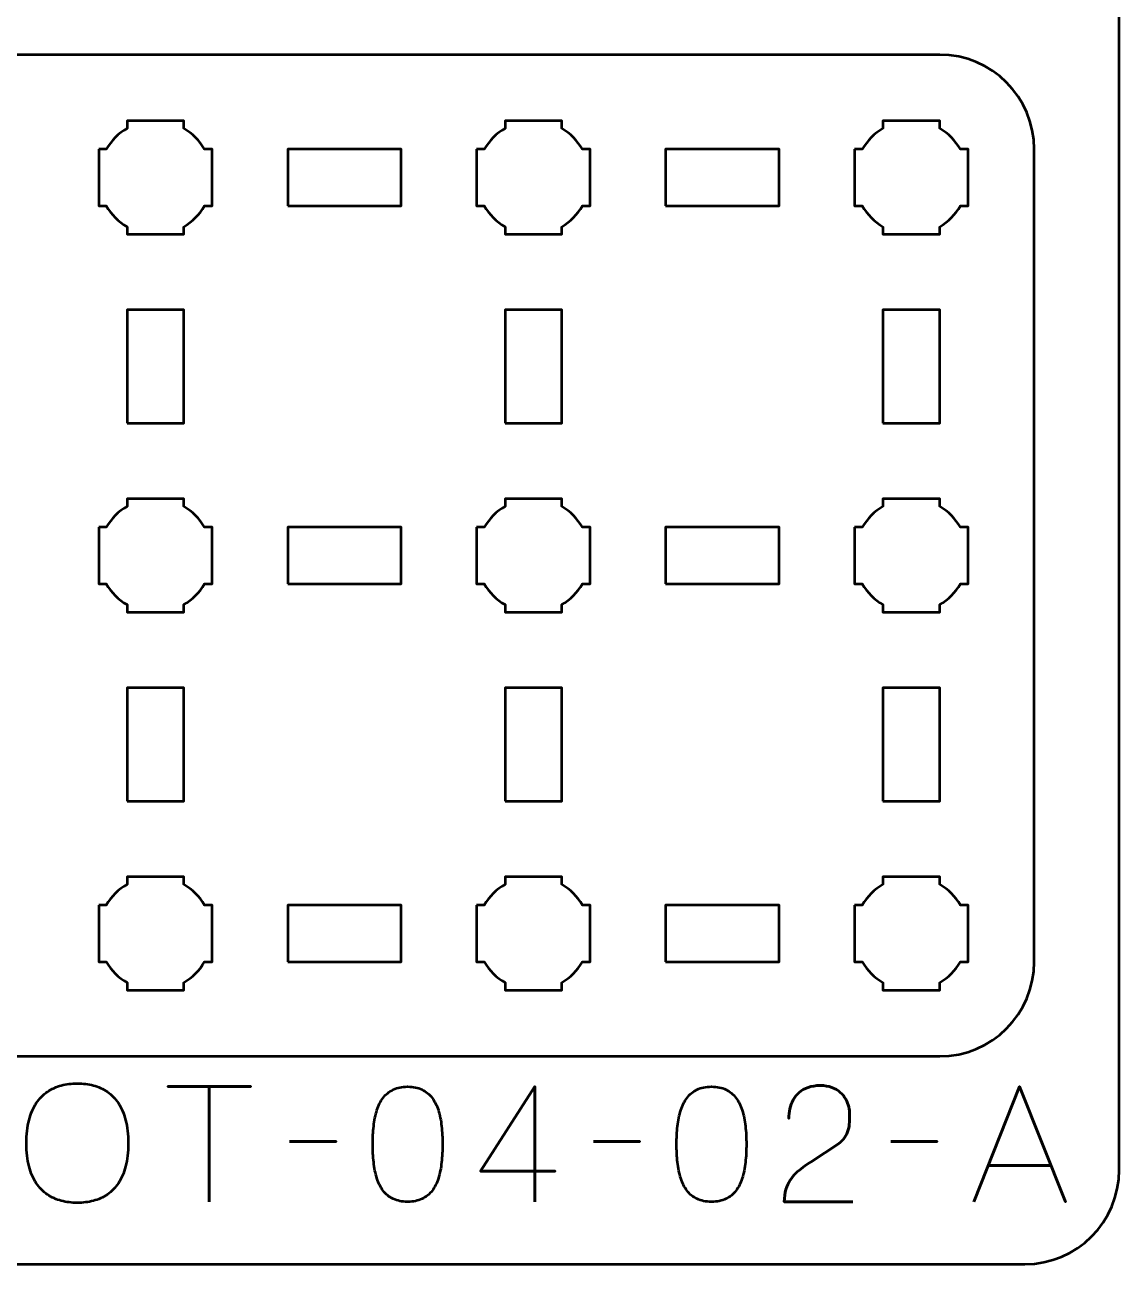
# Model space of a CAD drawing. Header units: centimetres. Extents: x -21 to 0, y -29.7 to 0.
# Drawn here: x -5.79 to 0, y -29.7 to -23.14 of the extents above; entities that cross this region are included whole.
import ezdxf

# ---------------------------------------------------------------- set-up
doc = ezdxf.new("R2010")
doc.units = ezdxf.units.CM
doc.header["$MEASUREMENT"] = 0
doc.layers.add('Layer 1', color=7, linetype='Continuous')

msp = doc.modelspace()

# ---------------------------------------------------------------- linework, layer by layer
at = {"layer": 'Layer 1', "lineweight": 53}
for points in [[(-4.4, -24.09999), (-3.8, -24.09999), (-3.8, -23.79999), (-4.4, -23.79999), (-4.4, -24.09999)], [(-2.4, -24.09999), (-1.8, -24.09999), (-1.8, -23.79999), (-2.4, -23.79999), (-2.4, -24.09999)], [(-5.25, -25.24999), (-4.95, -25.24999), (-4.95, -24.64999), (-5.25, -24.64999), (-5.25, -25.24999)], [(-3.25, -25.24999), (-2.95, -25.24999), (-2.95, -24.64999), (-3.25, -24.64999), (-3.25, -25.24999)], [(-1.25, -25.24999), (-0.95, -25.24999), (-0.95, -24.64999), (-1.25, -24.64999), (-1.25, -25.24999)], [(-4.4, -26.09999), (-3.8, -26.09999), (-3.8, -25.79999), (-4.4, -25.79999), (-4.4, -26.09999)], [(-2.4, -26.09999), (-1.8, -26.09999), (-1.8, -25.79999), (-2.4, -25.79999), (-2.4, -26.09999)], [(-5.25, -27.24999), (-4.95, -27.24999), (-4.95, -26.64999), (-5.25, -26.64999), (-5.25, -27.24999)], [(-3.25, -27.24999), (-2.95, -27.24999), (-2.95, -26.64999), (-3.25, -26.64999), (-3.25, -27.24999)], [(-1.25, -27.24999), (-0.95, -27.24999), (-0.95, -26.64999), (-1.25, -26.64999), (-1.25, -27.24999)], [(-4.4, -28.09999), (-3.8, -28.09999), (-3.8, -27.79999), (-4.4, -27.79999), (-4.4, -28.09999)], [(-2.4, -28.09999), (-1.8, -28.09999), (-1.8, -27.79999), (-2.4, -27.79999), (-2.4, -28.09999)]]:
    msp.add_lwpolyline(points, close=True, dxfattribs=at)
at = {"layer": 'Layer 1', "color": 1, "lineweight": 53}
msp.add_open_spline([(-21.00003, -29.19995), (-21.00003, -29.19995), (-21.00003, -5.29992), (-21.00003, -5.29992), (-21.00003, -5.29992), (-21.00003, -5.21709), (-20.93286, -5.14992), (-20.85003, -5.14992), (-20.85003, -5.14992), (-20.7672, -5.14992), (-20.70003, -5.08275), (-20.70003, -4.99992), (-20.70003, -4.99992), (-20.70003, -4.91709), (-20.7672, -4.84992), (-20.85003, -4.84992), (-20.85003, -4.84992), (-20.93286, -4.84992), (-21.00003, -4.78275), (-21.00003, -4.69992), (-21.00003, -4.69992), (-21.00003, -4.61709), (-20.93286, -4.54992), (-20.85003, -4.54992), (-20.85003, -4.54992), (-20.7672, -4.54992), (-20.70003, -4.48275), (-20.70003, -4.39992), (-20.70003, -4.39992), (-20.70003, -4.31709), (-20.7672, -4.24992), (-20.85003, -4.24992), (-20.85003, -4.24992), (-20.93286, -4.24992), (-21.00003, -4.18275), (-21.00003, -4.09992), (-21.00003, -4.09992), (-21.00003, -4.01709), (-20.93286, -3.94992), (-20.85003, -3.94992), (-20.85003, -3.94992), (-20.7672, -3.94992), (-20.70003, -3.88275), (-20.70003, -3.79992), (-20.70003, -3.79992), (-20.70003, -3.71709), (-20.7672, -3.64992), (-20.85003, -3.64992), (-20.85003, -3.64992), (-20.93286, -3.64992), (-21.00003, -3.58275), (-21.00003, -3.49992), (-21.00003, -3.49992), (-21.00003, -3.41709), (-20.93286, -3.34992), (-20.85003, -3.34992), (-20.85003, -3.34992), (-20.7672, -3.34992), (-20.70003, -3.28275), (-20.70003, -3.19992), (-20.70003, -3.19992), (-20.70003, -3.11709), (-20.7672, -3.04992), (-20.85003, -3.04992), (-20.85003, -3.04992), (-20.93286, -3.04992), (-21.00003, -2.98275), (-21.00003, -2.89992), (-21.00003, -2.89992), (-21.00003, -2.81709), (-20.93286, -2.74992), (-20.85003, -2.74992), (-20.85003, -2.74992), (-20.7672, -2.74992), (-20.70003, -2.68275), (-20.70003, -2.59992), (-20.70003, -2.59992), (-20.70003, -2.51709), (-20.7672, -2.44992), (-20.85003, -2.44992), (-20.85003, -2.44992), (-20.93286, -2.44992), (-21.00003, -2.38275), (-21.00003, -2.29992), (-21.00003, -2.29992), (-21.00003, -2.21709), (-20.93286, -2.14992), (-20.85003, -2.14992), (-20.85003, -2.14992), (-20.7672, -2.14992), (-20.70003, -2.08275), (-20.70003, -1.99992), (-20.70003, -1.99992), (-20.70003, -1.91709), (-20.7672, -1.84992), (-20.85003, -1.84992), (-20.85003, -1.84992), (-20.93286, -1.84992), (-21.00003, -1.78275), (-21.00003, -1.69992), (-21.00003, -1.69992), (-21.00003, -1.61709), (-20.93286, -1.54992), (-20.85003, -1.54992), (-20.85003, -1.54992), (-20.7672, -1.54992), (-20.70003, -1.48275), (-20.70003, -1.39992), (-20.70003, -1.39992), (-20.70003, -1.31709), (-20.7672, -1.24992), (-20.85003, -1.24992), (-20.85003, -1.24992), (-20.93286, -1.24992), (-21.00003, -1.18275), (-21.00003, -1.09992), (-21.00003, -1.09992), (-21.00003, -1.09992), (-21.00003, -0.49992), (-21.00003, -0.49992), (-21.00003, -0.49992), (-21.00003, -0.22295), (-20.77694, 0.00004), (-20.49994, 0.00004), (-20.49994, 0.00004), (-20.49994, 0.00004), (-0.50008, 0.00004), (-0.50008, 0.00004), (-0.50008, 0.00004), (-0.22294, 0.00004), (0.00002, -0.22295), (0.00002, -0.49992), (0.00002, -0.49992), (0.00002, -0.49992), (0.00002, -29.19995), (0.00002, -29.19995), (0.00002, -29.19995), (0.00002, -29.47695), (-0.22294, -29.70004), (-0.50008, -29.70004), (-0.50008, -29.70004), (-0.50008, -29.70004), (-20.49994, -29.70004), (-20.49994, -29.70004), (-20.49994, -29.70004), (-20.77694, -29.70004), (-21.00003, -29.47695), (-21.00003, -29.19995)], degree=3, knots=[0, 0, 0, 0, 0.027027, 0.027027, 0.027027, 0.027027, 0.0540541, 0.0540541, 0.0540541, 0.0540541, 0.0810811, 0.0810811, 0.0810811, 0.0810811, 0.1081081, 0.1081081, 0.1081081, 0.1081081, 0.1351351, 0.1351351, 0.1351351, 0.1351351, 0.1621622, 0.1621622, 0.1621622, 0.1621622, 0.1891892, 0.1891892, 0.1891892, 0.1891892, 0.2162162, 0.2162162, 0.2162162, 0.2162162, 0.2432432, 0.2432432, 0.2432432, 0.2432432, 0.2702703, 0.2702703, 0.2702703, 0.2702703, 0.2972973, 0.2972973, 0.2972973, 0.2972973, 0.3243243, 0.3243243, 0.3243243, 0.3243243, 0.3513514, 0.3513514, 0.3513514, 0.3513514, 0.3783784, 0.3783784, 0.3783784, 0.3783784, 0.4054054, 0.4054054, 0.4054054, 0.4054054, 0.4324324, 0.4324324, 0.4324324, 0.4324324, 0.4594595, 0.4594595, 0.4594595, 0.4594595, 0.4864865, 0.4864865, 0.4864865, 0.4864865, 0.5135135, 0.5135135, 0.5135135, 0.5135135, 0.5405405, 0.5405405, 0.5405405, 0.5405405, 0.5675676, 0.5675676, 0.5675676, 0.5675676, 0.5945946, 0.5945946, 0.5945946, 0.5945946, 0.6216216, 0.6216216, 0.6216216, 0.6216216, 0.6486486, 0.6486486, 0.6486486, 0.6486486, 0.6756757, 0.6756757, 0.6756757, 0.6756757, 0.7027027, 0.7027027, 0.7027027, 0.7027027, 0.7297297, 0.7297297, 0.7297297, 0.7297297, 0.7567568, 0.7567568, 0.7567568, 0.7567568, 0.7837838, 0.7837838, 0.7837838, 0.7837838, 0.8108108, 0.8108108, 0.8108108, 0.8108108, 0.8378378, 0.8378378, 0.8378378, 0.8378378, 0.8648649, 0.8648649, 0.8648649, 0.8648649, 0.8918919, 0.8918919, 0.8918919, 0.8918919, 0.9189189, 0.9189189, 0.9189189, 0.9189189, 0.9459459, 0.9459459, 0.9459459, 0.9459459, 0.972973, 0.972973, 0.972973, 0.972973, 1, 1, 1, 1], dxfattribs=at)
at = {"layer": 'Layer 1', "color": 3, "lineweight": 53}
msp.add_open_spline([(-15.75, -28.09999), (-15.75, -28.09999), (-15.75, -23.79999), (-15.75, -23.79999), (-15.75, -23.79999), (-15.75, -23.5239), (-15.52609, -23.29999), (-15.25, -23.29999), (-15.25, -23.29999), (-15.25, -23.29999), (-0.95, -23.29999), (-0.95, -23.29999), (-0.95, -23.29999), (-0.67391, -23.29999), (-0.45, -23.5239), (-0.45, -23.79999), (-0.45, -23.79999), (-0.45, -23.79999), (-0.45, -28.09999), (-0.45, -28.09999), (-0.45, -28.09999), (-0.45, -28.37608), (-0.67391, -28.59999), (-0.95, -28.59999), (-0.95, -28.59999), (-0.95, -28.59999), (-15.25, -28.59999), (-15.25, -28.59999), (-15.25, -28.59999), (-15.52609, -28.59999), (-15.75, -28.37608), (-15.75, -28.09999)], degree=3, knots=[0, 0, 0, 0, 0.125, 0.125, 0.125, 0.125, 0.25, 0.25, 0.25, 0.25, 0.375, 0.375, 0.375, 0.375, 0.5, 0.5, 0.5, 0.5, 0.625, 0.625, 0.625, 0.625, 0.75, 0.75, 0.75, 0.75, 0.875, 0.875, 0.875, 0.875, 1, 1, 1, 1], dxfattribs=at)
at = {"layer": 'Layer 1', "lineweight": 53}
for points in [[(-5.4, -23.79999), (-5.4, -23.79999), (-5.35985, -23.79999), (-5.35985, -23.79999), (-5.35985, -23.79999), (-5.3335, -23.75446), (-5.29553, -23.71649), (-5.25, -23.69014), (-5.25, -23.69014), (-5.25, -23.69014), (-5.25, -23.64999), (-5.25, -23.64999), (-5.25, -23.64999), (-5.25, -23.64999), (-5.1, -23.64999), (-5.1, -23.64999), (-5.1, -23.64999), (-5.1, -23.64999), (-4.95, -23.64999), (-4.95, -23.64999), (-4.95, -23.64999), (-4.95, -23.64999), (-4.95, -23.69014), (-4.95, -23.69014), (-4.95, -23.69014), (-4.90447, -23.71649), (-4.8665, -23.75446), (-4.84015, -23.79999), (-4.84015, -23.79999), (-4.84015, -23.79999), (-4.8, -23.79999), (-4.8, -23.79999), (-4.8, -23.79999), (-4.8, -23.79999), (-4.8, -23.94999), (-4.8, -23.94999), (-4.8, -23.94999), (-4.8, -23.94999), (-4.8, -24.09999), (-4.8, -24.09999), (-4.8, -24.09999), (-4.8, -24.09999), (-4.84015, -24.09999), (-4.84015, -24.09999), (-4.84015, -24.09999), (-4.8665, -24.14552), (-4.90447, -24.18349), (-4.95, -24.20984), (-4.95, -24.20984), (-4.95, -24.20984), (-4.95, -24.24999), (-4.95, -24.24999), (-4.95, -24.24999), (-4.95, -24.24999), (-5.1, -24.24999), (-5.1, -24.24999), (-5.1, -24.24999), (-5.1, -24.24999), (-5.25, -24.24999), (-5.25, -24.24999), (-5.25, -24.24999), (-5.25, -24.24999), (-5.25, -24.20984), (-5.25, -24.20984), (-5.25, -24.20984), (-5.29553, -24.18349), (-5.3335, -24.14552), (-5.35985, -24.09999), (-5.35985, -24.09999), (-5.35985, -24.09999), (-5.4, -24.09999), (-5.4, -24.09999), (-5.4, -24.09999), (-5.4, -24.09999), (-5.4, -23.94999), (-5.4, -23.94999), (-5.4, -23.94999), (-5.4, -23.94999), (-5.4, -23.79999), (-5.4, -23.79999)], [(-3.4, -23.79999), (-3.4, -23.79999), (-3.35985, -23.79999), (-3.35985, -23.79999), (-3.35985, -23.79999), (-3.3335, -23.75446), (-3.29553, -23.71649), (-3.25, -23.69014), (-3.25, -23.69014), (-3.25, -23.69014), (-3.25, -23.64999), (-3.25, -23.64999), (-3.25, -23.64999), (-3.25, -23.64999), (-3.1, -23.64999), (-3.1, -23.64999), (-3.1, -23.64999), (-3.1, -23.64999), (-2.95, -23.64999), (-2.95, -23.64999), (-2.95, -23.64999), (-2.95, -23.64999), (-2.95, -23.69014), (-2.95, -23.69014), (-2.95, -23.69014), (-2.90447, -23.71649), (-2.8665, -23.75446), (-2.84015, -23.79999), (-2.84015, -23.79999), (-2.84015, -23.79999), (-2.8, -23.79999), (-2.8, -23.79999), (-2.8, -23.79999), (-2.8, -23.79999), (-2.8, -23.94999), (-2.8, -23.94999), (-2.8, -23.94999), (-2.8, -23.94999), (-2.8, -24.09999), (-2.8, -24.09999), (-2.8, -24.09999), (-2.8, -24.09999), (-2.84015, -24.09999), (-2.84015, -24.09999), (-2.84015, -24.09999), (-2.8665, -24.14552), (-2.90447, -24.18349), (-2.95, -24.20984), (-2.95, -24.20984), (-2.95, -24.20984), (-2.95, -24.24999), (-2.95, -24.24999), (-2.95, -24.24999), (-2.95, -24.24999), (-3.1, -24.24999), (-3.1, -24.24999), (-3.1, -24.24999), (-3.1, -24.24999), (-3.25, -24.24999), (-3.25, -24.24999), (-3.25, -24.24999), (-3.25, -24.24999), (-3.25, -24.20984), (-3.25, -24.20984), (-3.25, -24.20984), (-3.29553, -24.18349), (-3.3335, -24.14552), (-3.35985, -24.09999), (-3.35985, -24.09999), (-3.35985, -24.09999), (-3.4, -24.09999), (-3.4, -24.09999), (-3.4, -24.09999), (-3.4, -24.09999), (-3.4, -23.94999), (-3.4, -23.94999), (-3.4, -23.94999), (-3.4, -23.94999), (-3.4, -23.79999), (-3.4, -23.79999)], [(-1.4, -23.79999), (-1.4, -23.79999), (-1.35985, -23.79999), (-1.35985, -23.79999), (-1.35985, -23.79999), (-1.3335, -23.75446), (-1.29553, -23.71649), (-1.25, -23.69014), (-1.25, -23.69014), (-1.25, -23.69014), (-1.25, -23.64999), (-1.25, -23.64999), (-1.25, -23.64999), (-1.25, -23.64999), (-1.1, -23.64999), (-1.1, -23.64999), (-1.1, -23.64999), (-1.1, -23.64999), (-0.95, -23.64999), (-0.95, -23.64999), (-0.95, -23.64999), (-0.95, -23.64999), (-0.95, -23.69014), (-0.95, -23.69014), (-0.95, -23.69014), (-0.90447, -23.71649), (-0.8665, -23.75446), (-0.84015, -23.79999), (-0.84015, -23.79999), (-0.84015, -23.79999), (-0.8, -23.79999), (-0.8, -23.79999), (-0.8, -23.79999), (-0.8, -23.79999), (-0.8, -23.94999), (-0.8, -23.94999), (-0.8, -23.94999), (-0.8, -23.94999), (-0.8, -24.09999), (-0.8, -24.09999), (-0.8, -24.09999), (-0.8, -24.09999), (-0.84015, -24.09999), (-0.84015, -24.09999), (-0.84015, -24.09999), (-0.8665, -24.14552), (-0.90447, -24.18349), (-0.95, -24.20984), (-0.95, -24.20984), (-0.95, -24.20984), (-0.95, -24.24999), (-0.95, -24.24999), (-0.95, -24.24999), (-0.95, -24.24999), (-1.1, -24.24999), (-1.1, -24.24999), (-1.1, -24.24999), (-1.1, -24.24999), (-1.25, -24.24999), (-1.25, -24.24999), (-1.25, -24.24999), (-1.25, -24.24999), (-1.25, -24.20984), (-1.25, -24.20984), (-1.25, -24.20984), (-1.29553, -24.18349), (-1.3335, -24.14552), (-1.35985, -24.09999), (-1.35985, -24.09999), (-1.35985, -24.09999), (-1.4, -24.09999), (-1.4, -24.09999), (-1.4, -24.09999), (-1.4, -24.09999), (-1.4, -23.94999), (-1.4, -23.94999), (-1.4, -23.94999), (-1.4, -23.94999), (-1.4, -23.79999), (-1.4, -23.79999)], [(-5.4, -25.79999), (-5.4, -25.79999), (-5.35985, -25.79999), (-5.35985, -25.79999), (-5.35985, -25.79999), (-5.3335, -25.75446), (-5.29553, -25.71649), (-5.25, -25.69014), (-5.25, -25.69014), (-5.25, -25.69014), (-5.25, -25.64999), (-5.25, -25.64999), (-5.25, -25.64999), (-5.25, -25.64999), (-5.1, -25.64999), (-5.1, -25.64999), (-5.1, -25.64999), (-5.1, -25.64999), (-4.95, -25.64999), (-4.95, -25.64999), (-4.95, -25.64999), (-4.95, -25.64999), (-4.95, -25.69014), (-4.95, -25.69014), (-4.95, -25.69014), (-4.90447, -25.71649), (-4.8665, -25.75446), (-4.84015, -25.79999), (-4.84015, -25.79999), (-4.84015, -25.79999), (-4.8, -25.79999), (-4.8, -25.79999), (-4.8, -25.79999), (-4.8, -25.79999), (-4.8, -25.94999), (-4.8, -25.94999), (-4.8, -25.94999), (-4.8, -25.94999), (-4.8, -26.09999), (-4.8, -26.09999), (-4.8, -26.09999), (-4.8, -26.09999), (-4.84015, -26.09999), (-4.84015, -26.09999), (-4.84015, -26.09999), (-4.8665, -26.14552), (-4.90447, -26.18349), (-4.95, -26.20984), (-4.95, -26.20984), (-4.95, -26.20984), (-4.95, -26.24999), (-4.95, -26.24999), (-4.95, -26.24999), (-4.95, -26.24999), (-5.1, -26.24999), (-5.1, -26.24999), (-5.1, -26.24999), (-5.1, -26.24999), (-5.25, -26.24999), (-5.25, -26.24999), (-5.25, -26.24999), (-5.25, -26.24999), (-5.25, -26.20984), (-5.25, -26.20984), (-5.25, -26.20984), (-5.29553, -26.18349), (-5.3335, -26.14552), (-5.35985, -26.09999), (-5.35985, -26.09999), (-5.35985, -26.09999), (-5.4, -26.09999), (-5.4, -26.09999), (-5.4, -26.09999), (-5.4, -26.09999), (-5.4, -25.94999), (-5.4, -25.94999), (-5.4, -25.94999), (-5.4, -25.94999), (-5.4, -25.79999), (-5.4, -25.79999)], [(-3.4, -25.79999), (-3.4, -25.79999), (-3.35985, -25.79999), (-3.35985, -25.79999), (-3.35985, -25.79999), (-3.3335, -25.75446), (-3.29553, -25.71649), (-3.25, -25.69014), (-3.25, -25.69014), (-3.25, -25.69014), (-3.25, -25.64999), (-3.25, -25.64999), (-3.25, -25.64999), (-3.25, -25.64999), (-3.1, -25.64999), (-3.1, -25.64999), (-3.1, -25.64999), (-3.1, -25.64999), (-2.95, -25.64999), (-2.95, -25.64999), (-2.95, -25.64999), (-2.95, -25.64999), (-2.95, -25.69014), (-2.95, -25.69014), (-2.95, -25.69014), (-2.90447, -25.71649), (-2.8665, -25.75446), (-2.84015, -25.79999), (-2.84015, -25.79999), (-2.84015, -25.79999), (-2.8, -25.79999), (-2.8, -25.79999), (-2.8, -25.79999), (-2.8, -25.79999), (-2.8, -25.94999), (-2.8, -25.94999), (-2.8, -25.94999), (-2.8, -25.94999), (-2.8, -26.09999), (-2.8, -26.09999), (-2.8, -26.09999), (-2.8, -26.09999), (-2.84015, -26.09999), (-2.84015, -26.09999), (-2.84015, -26.09999), (-2.8665, -26.14552), (-2.90447, -26.18349), (-2.95, -26.20984), (-2.95, -26.20984), (-2.95, -26.20984), (-2.95, -26.24999), (-2.95, -26.24999), (-2.95, -26.24999), (-2.95, -26.24999), (-3.1, -26.24999), (-3.1, -26.24999), (-3.1, -26.24999), (-3.1, -26.24999), (-3.25, -26.24999), (-3.25, -26.24999), (-3.25, -26.24999), (-3.25, -26.24999), (-3.25, -26.20984), (-3.25, -26.20984), (-3.25, -26.20984), (-3.29553, -26.18349), (-3.3335, -26.14552), (-3.35985, -26.09999), (-3.35985, -26.09999), (-3.35985, -26.09999), (-3.4, -26.09999), (-3.4, -26.09999), (-3.4, -26.09999), (-3.4, -26.09999), (-3.4, -25.94999), (-3.4, -25.94999), (-3.4, -25.94999), (-3.4, -25.94999), (-3.4, -25.79999), (-3.4, -25.79999)], [(-1.4, -25.79999), (-1.4, -25.79999), (-1.35985, -25.79999), (-1.35985, -25.79999), (-1.35985, -25.79999), (-1.3335, -25.75446), (-1.29553, -25.71649), (-1.25, -25.69014), (-1.25, -25.69014), (-1.25, -25.69014), (-1.25, -25.64999), (-1.25, -25.64999), (-1.25, -25.64999), (-1.25, -25.64999), (-1.1, -25.64999), (-1.1, -25.64999), (-1.1, -25.64999), (-1.1, -25.64999), (-0.95, -25.64999), (-0.95, -25.64999), (-0.95, -25.64999), (-0.95, -25.64999), (-0.95, -25.69014), (-0.95, -25.69014), (-0.95, -25.69014), (-0.90447, -25.71649), (-0.8665, -25.75446), (-0.84015, -25.79999), (-0.84015, -25.79999), (-0.84015, -25.79999), (-0.8, -25.79999), (-0.8, -25.79999), (-0.8, -25.79999), (-0.8, -25.79999), (-0.8, -25.94999), (-0.8, -25.94999), (-0.8, -25.94999), (-0.8, -25.94999), (-0.8, -26.09999), (-0.8, -26.09999), (-0.8, -26.09999), (-0.8, -26.09999), (-0.84015, -26.09999), (-0.84015, -26.09999), (-0.84015, -26.09999), (-0.8665, -26.14552), (-0.90447, -26.18349), (-0.95, -26.20984), (-0.95, -26.20984), (-0.95, -26.20984), (-0.95, -26.24999), (-0.95, -26.24999), (-0.95, -26.24999), (-0.95, -26.24999), (-1.1, -26.24999), (-1.1, -26.24999), (-1.1, -26.24999), (-1.1, -26.24999), (-1.25, -26.24999), (-1.25, -26.24999), (-1.25, -26.24999), (-1.25, -26.24999), (-1.25, -26.20984), (-1.25, -26.20984), (-1.25, -26.20984), (-1.29553, -26.18349), (-1.3335, -26.14552), (-1.35985, -26.09999), (-1.35985, -26.09999), (-1.35985, -26.09999), (-1.4, -26.09999), (-1.4, -26.09999), (-1.4, -26.09999), (-1.4, -26.09999), (-1.4, -25.94999), (-1.4, -25.94999), (-1.4, -25.94999), (-1.4, -25.94999), (-1.4, -25.79999), (-1.4, -25.79999)], [(-5.4, -27.79999), (-5.4, -27.79999), (-5.35985, -27.79999), (-5.35985, -27.79999), (-5.35985, -27.79999), (-5.3335, -27.75446), (-5.29553, -27.71649), (-5.25, -27.69014), (-5.25, -27.69014), (-5.25, -27.69014), (-5.25, -27.64999), (-5.25, -27.64999), (-5.25, -27.64999), (-5.25, -27.64999), (-5.1, -27.64999), (-5.1, -27.64999), (-5.1, -27.64999), (-5.1, -27.64999), (-4.95, -27.64999), (-4.95, -27.64999), (-4.95, -27.64999), (-4.95, -27.64999), (-4.95, -27.69014), (-4.95, -27.69014), (-4.95, -27.69014), (-4.90447, -27.71649), (-4.8665, -27.75446), (-4.84015, -27.79999), (-4.84015, -27.79999), (-4.84015, -27.79999), (-4.8, -27.79999), (-4.8, -27.79999), (-4.8, -27.79999), (-4.8, -27.79999), (-4.8, -27.94999), (-4.8, -27.94999), (-4.8, -27.94999), (-4.8, -27.94999), (-4.8, -28.09999), (-4.8, -28.09999), (-4.8, -28.09999), (-4.8, -28.09999), (-4.84015, -28.09999), (-4.84015, -28.09999), (-4.84015, -28.09999), (-4.8665, -28.14552), (-4.90447, -28.18349), (-4.95, -28.20984), (-4.95, -28.20984), (-4.95, -28.20984), (-4.95, -28.24999), (-4.95, -28.24999), (-4.95, -28.24999), (-4.95, -28.24999), (-5.1, -28.24999), (-5.1, -28.24999), (-5.1, -28.24999), (-5.1, -28.24999), (-5.25, -28.24999), (-5.25, -28.24999), (-5.25, -28.24999), (-5.25, -28.24999), (-5.25, -28.20984), (-5.25, -28.20984), (-5.25, -28.20984), (-5.29553, -28.18349), (-5.3335, -28.14552), (-5.35985, -28.09999), (-5.35985, -28.09999), (-5.35985, -28.09999), (-5.4, -28.09999), (-5.4, -28.09999), (-5.4, -28.09999), (-5.4, -28.09999), (-5.4, -27.94999), (-5.4, -27.94999), (-5.4, -27.94999), (-5.4, -27.94999), (-5.4, -27.79999), (-5.4, -27.79999)], [(-3.4, -27.79999), (-3.4, -27.79999), (-3.35985, -27.79999), (-3.35985, -27.79999), (-3.35985, -27.79999), (-3.3335, -27.75446), (-3.29553, -27.71649), (-3.25, -27.69014), (-3.25, -27.69014), (-3.25, -27.69014), (-3.25, -27.64999), (-3.25, -27.64999), (-3.25, -27.64999), (-3.25, -27.64999), (-3.1, -27.64999), (-3.1, -27.64999), (-3.1, -27.64999), (-3.1, -27.64999), (-2.95, -27.64999), (-2.95, -27.64999), (-2.95, -27.64999), (-2.95, -27.64999), (-2.95, -27.69014), (-2.95, -27.69014), (-2.95, -27.69014), (-2.90447, -27.71649), (-2.8665, -27.75446), (-2.84015, -27.79999), (-2.84015, -27.79999), (-2.84015, -27.79999), (-2.8, -27.79999), (-2.8, -27.79999), (-2.8, -27.79999), (-2.8, -27.79999), (-2.8, -27.94999), (-2.8, -27.94999), (-2.8, -27.94999), (-2.8, -27.94999), (-2.8, -28.09999), (-2.8, -28.09999), (-2.8, -28.09999), (-2.8, -28.09999), (-2.84015, -28.09999), (-2.84015, -28.09999), (-2.84015, -28.09999), (-2.8665, -28.14552), (-2.90447, -28.18349), (-2.95, -28.20984), (-2.95, -28.20984), (-2.95, -28.20984), (-2.95, -28.24999), (-2.95, -28.24999), (-2.95, -28.24999), (-2.95, -28.24999), (-3.1, -28.24999), (-3.1, -28.24999), (-3.1, -28.24999), (-3.1, -28.24999), (-3.25, -28.24999), (-3.25, -28.24999), (-3.25, -28.24999), (-3.25, -28.24999), (-3.25, -28.20984), (-3.25, -28.20984), (-3.25, -28.20984), (-3.29553, -28.18349), (-3.3335, -28.14552), (-3.35985, -28.09999), (-3.35985, -28.09999), (-3.35985, -28.09999), (-3.4, -28.09999), (-3.4, -28.09999), (-3.4, -28.09999), (-3.4, -28.09999), (-3.4, -27.94999), (-3.4, -27.94999), (-3.4, -27.94999), (-3.4, -27.94999), (-3.4, -27.79999), (-3.4, -27.79999)], [(-1.4, -27.79999), (-1.4, -27.79999), (-1.35985, -27.79999), (-1.35985, -27.79999), (-1.35985, -27.79999), (-1.3335, -27.75446), (-1.29553, -27.71649), (-1.25, -27.69014), (-1.25, -27.69014), (-1.25, -27.69014), (-1.25, -27.64999), (-1.25, -27.64999), (-1.25, -27.64999), (-1.25, -27.64999), (-1.1, -27.64999), (-1.1, -27.64999), (-1.1, -27.64999), (-1.1, -27.64999), (-0.95, -27.64999), (-0.95, -27.64999), (-0.95, -27.64999), (-0.95, -27.64999), (-0.95, -27.69014), (-0.95, -27.69014), (-0.95, -27.69014), (-0.90447, -27.71649), (-0.8665, -27.75446), (-0.84015, -27.79999), (-0.84015, -27.79999), (-0.84015, -27.79999), (-0.8, -27.79999), (-0.8, -27.79999), (-0.8, -27.79999), (-0.8, -27.79999), (-0.8, -27.94999), (-0.8, -27.94999), (-0.8, -27.94999), (-0.8, -27.94999), (-0.8, -28.09999), (-0.8, -28.09999), (-0.8, -28.09999), (-0.8, -28.09999), (-0.84015, -28.09999), (-0.84015, -28.09999), (-0.84015, -28.09999), (-0.8665, -28.14552), (-0.90447, -28.18349), (-0.95, -28.20984), (-0.95, -28.20984), (-0.95, -28.20984), (-0.95, -28.24999), (-0.95, -28.24999), (-0.95, -28.24999), (-0.95, -28.24999), (-1.1, -28.24999), (-1.1, -28.24999), (-1.1, -28.24999), (-1.1, -28.24999), (-1.25, -28.24999), (-1.25, -28.24999), (-1.25, -28.24999), (-1.25, -28.24999), (-1.25, -28.20984), (-1.25, -28.20984), (-1.25, -28.20984), (-1.29553, -28.18349), (-1.3335, -28.14552), (-1.35985, -28.09999), (-1.35985, -28.09999), (-1.35985, -28.09999), (-1.4, -28.09999), (-1.4, -28.09999), (-1.4, -28.09999), (-1.4, -28.09999), (-1.4, -27.94999), (-1.4, -27.94999), (-1.4, -27.94999), (-1.4, -27.94999), (-1.4, -27.79999), (-1.4, -27.79999)]]:
    msp.add_open_spline(points, degree=3, knots=[0, 0, 0, 0, 0.05, 0.05, 0.05, 0.05, 0.1, 0.1, 0.1, 0.1, 0.15, 0.15, 0.15, 0.15, 0.2, 0.2, 0.2, 0.2, 0.25, 0.25, 0.25, 0.25, 0.3, 0.3, 0.3, 0.3, 0.35, 0.35, 0.35, 0.35, 0.4, 0.4, 0.4, 0.4, 0.45, 0.45, 0.45, 0.45, 0.5, 0.5, 0.5, 0.5, 0.55, 0.55, 0.55, 0.55, 0.6, 0.6, 0.6, 0.6, 0.65, 0.65, 0.65, 0.65, 0.7, 0.7, 0.7, 0.7, 0.75, 0.75, 0.75, 0.75, 0.8, 0.8, 0.8, 0.8, 0.85, 0.85, 0.85, 0.85, 0.9, 0.9, 0.9, 0.9, 0.95, 0.95, 0.95, 0.95, 1, 1, 1, 1], dxfattribs=at)
at = {"layer": 'Layer 1', "color": 5, "lineweight": 53}
for points, knots in [([(-5.5128, -29.375), (-5.48302, -29.37514), (-5.4548, -29.37161), (-5.42785, -29.3647), (-5.42785, -29.3647), (-5.40104, -29.35764), (-5.37648, -29.34664), (-5.35405, -29.3314), (-5.35405, -29.3314), (-5.33161, -29.3163), (-5.31214, -29.2964), (-5.29563, -29.27185), (-5.29563, -29.27185), (-5.27912, -29.24729), (-5.26642, -29.21752), (-5.25739, -29.18252), (-5.25739, -29.18252), (-5.24821, -29.14753), (-5.2437, -29.10675), (-5.24356, -29.06004), (-5.24356, -29.06004), (-5.2437, -29.01333), (-5.24821, -28.97255), (-5.25739, -28.93741), (-5.25739, -28.93741), (-5.26642, -28.90228), (-5.27912, -28.87236), (-5.29563, -28.84767), (-5.29563, -28.84767), (-5.31214, -28.82297), (-5.33161, -28.80293), (-5.35405, -28.78755), (-5.35405, -28.78755), (-5.37648, -28.77217), (-5.40104, -28.76102), (-5.42785, -28.75383), (-5.42785, -28.75383), (-5.4548, -28.74677), (-5.48302, -28.74324), (-5.5128, -28.74338), (-5.5128, -28.74338), (-5.54257, -28.74324), (-5.5708, -28.74677), (-5.59775, -28.75383), (-5.59775, -28.75383), (-5.62456, -28.76102), (-5.64911, -28.77217), (-5.67155, -28.78755), (-5.67155, -28.78755), (-5.69399, -28.80293), (-5.71346, -28.82297), (-5.72997, -28.84767), (-5.72997, -28.84767), (-5.74648, -28.87236), (-5.75918, -28.90228), (-5.76821, -28.93741), (-5.76821, -28.93741), (-5.77738, -28.97255), (-5.7819, -29.01333), (-5.78204, -29.06004), (-5.78204, -29.06004), (-5.7819, -29.10675), (-5.77738, -29.14753), (-5.76821, -29.18252), (-5.76821, -29.18252), (-5.75918, -29.21752), (-5.74648, -29.24729), (-5.72997, -29.27185), (-5.72997, -29.27185), (-5.71346, -29.2964), (-5.69399, -29.3163), (-5.67155, -29.3314), (-5.67155, -29.3314), (-5.64911, -29.34664), (-5.62456, -29.35764), (-5.59775, -29.3647), (-5.59775, -29.3647), (-5.5708, -29.37161), (-5.54257, -29.37514), (-5.5128, -29.375)], [0, 0, 0, 0, 0.05, 0.05, 0.05, 0.05, 0.1, 0.1, 0.1, 0.1, 0.15, 0.15, 0.15, 0.15, 0.2, 0.2, 0.2, 0.2, 0.25, 0.25, 0.25, 0.25, 0.3, 0.3, 0.3, 0.3, 0.35, 0.35, 0.35, 0.35, 0.4, 0.4, 0.4, 0.4, 0.45, 0.45, 0.45, 0.45, 0.5, 0.5, 0.5, 0.5, 0.55, 0.55, 0.55, 0.55, 0.6, 0.6, 0.6, 0.6, 0.65, 0.65, 0.65, 0.65, 0.7, 0.7, 0.7, 0.7, 0.75, 0.75, 0.75, 0.75, 0.8, 0.8, 0.8, 0.8, 0.85, 0.85, 0.85, 0.85, 0.9, 0.9, 0.9, 0.9, 0.95, 0.95, 0.95, 0.95, 1, 1, 1, 1]), ([(-5.5128, -29.375), (-5.48302, -29.37514), (-5.4548, -29.37161), (-5.42785, -29.3647), (-5.42785, -29.3647), (-5.40104, -29.35764), (-5.37648, -29.34664), (-5.35405, -29.3314), (-5.35405, -29.3314), (-5.33161, -29.3163), (-5.31214, -29.2964), (-5.29563, -29.27185), (-5.29563, -29.27185), (-5.27912, -29.24729), (-5.26642, -29.21752), (-5.25739, -29.18252), (-5.25739, -29.18252), (-5.24821, -29.14753), (-5.2437, -29.10675), (-5.24356, -29.06004), (-5.24356, -29.06004), (-5.2437, -29.01333), (-5.24821, -28.97255), (-5.25739, -28.93741), (-5.25739, -28.93741), (-5.26642, -28.90228), (-5.27912, -28.87236), (-5.29563, -28.84767), (-5.29563, -28.84767), (-5.31214, -28.82297), (-5.33161, -28.80293), (-5.35405, -28.78755), (-5.35405, -28.78755), (-5.37648, -28.77217), (-5.40104, -28.76102), (-5.42785, -28.75383), (-5.42785, -28.75383), (-5.4548, -28.74677), (-5.48302, -28.74324), (-5.5128, -28.74338), (-5.5128, -28.74338), (-5.54257, -28.74324), (-5.5708, -28.74677), (-5.59775, -28.75383), (-5.59775, -28.75383), (-5.62456, -28.76102), (-5.64911, -28.77217), (-5.67155, -28.78755), (-5.67155, -28.78755), (-5.69399, -28.80293), (-5.71346, -28.82297), (-5.72997, -28.84767), (-5.72997, -28.84767), (-5.74648, -28.87236), (-5.75918, -28.90228), (-5.76821, -28.93741), (-5.76821, -28.93741), (-5.77738, -28.97255), (-5.7819, -29.01333), (-5.78204, -29.06004), (-5.78204, -29.06004), (-5.7819, -29.10675), (-5.77738, -29.14753), (-5.76821, -29.18252), (-5.76821, -29.18252), (-5.75918, -29.21752), (-5.74648, -29.24729), (-5.72997, -29.27185), (-5.72997, -29.27185), (-5.71346, -29.2964), (-5.69399, -29.3163), (-5.67155, -29.3314), (-5.67155, -29.3314), (-5.64911, -29.34664), (-5.62456, -29.35764), (-5.59775, -29.3647), (-5.59775, -29.3647), (-5.5708, -29.37161), (-5.54257, -29.37514), (-5.5128, -29.375)], [0, 0, 0, 0, 0.05, 0.05, 0.05, 0.05, 0.1, 0.1, 0.1, 0.1, 0.15, 0.15, 0.15, 0.15, 0.2, 0.2, 0.2, 0.2, 0.25, 0.25, 0.25, 0.25, 0.3, 0.3, 0.3, 0.3, 0.35, 0.35, 0.35, 0.35, 0.4, 0.4, 0.4, 0.4, 0.45, 0.45, 0.45, 0.45, 0.5, 0.5, 0.5, 0.5, 0.55, 0.55, 0.55, 0.55, 0.6, 0.6, 0.6, 0.6, 0.65, 0.65, 0.65, 0.65, 0.7, 0.7, 0.7, 0.7, 0.75, 0.75, 0.75, 0.75, 0.8, 0.8, 0.8, 0.8, 0.85, 0.85, 0.85, 0.85, 0.9, 0.9, 0.9, 0.9, 0.95, 0.95, 0.95, 0.95, 1, 1, 1, 1]), ([(-4.81514, -29.36992), (-4.81514, -29.36992), (-4.81514, -28.75947), (-4.81514, -28.75947), (-4.81514, -28.75947), (-4.81514, -28.75947), (-5.03443, -28.75947), (-5.03443, -28.75947), (-5.03443, -28.75947), (-5.03443, -28.75947), (-4.59416, -28.75947), (-4.59416, -28.75947), (-4.59416, -28.75947), (-4.59416, -28.75947), (-4.81514, -28.75947), (-4.81514, -28.75947), (-4.81514, -28.75947), (-4.81514, -28.75947), (-4.81514, -29.36992), (-4.81514, -29.36992)], [0, 0, 0, 0, 0.2, 0.2, 0.2, 0.2, 0.4, 0.4, 0.4, 0.4, 0.6, 0.6, 0.6, 0.6, 0.8, 0.8, 0.8, 0.8, 1, 1, 1, 1]), ([(-3.76527, -29.36992), (-3.73563, -29.36978), (-3.71009, -29.36456), (-3.68878, -29.3544), (-3.68878, -29.3544), (-3.66762, -29.34424), (-3.64998, -29.3297), (-3.63587, -29.31122), (-3.63587, -29.31122), (-3.6219, -29.29259), (-3.61089, -29.27058), (-3.6027, -29.24518), (-3.6027, -29.24518), (-3.59466, -29.21978), (-3.58888, -29.19198), (-3.58563, -29.1615), (-3.58563, -29.1615), (-3.58224, -29.13102), (-3.58055, -29.09899), (-3.58069, -29.06512), (-3.58069, -29.06512), (-3.58055, -29.03139), (-3.58224, -28.99936), (-3.58563, -28.96902), (-3.58563, -28.96902), (-3.58888, -28.93868), (-3.59466, -28.91074), (-3.6027, -28.88534), (-3.6027, -28.88534), (-3.61089, -28.86008), (-3.6219, -28.83807), (-3.63587, -28.8193), (-3.63587, -28.8193), (-3.64998, -28.80068), (-3.66762, -28.78614), (-3.68878, -28.77598), (-3.68878, -28.77598), (-3.71009, -28.76568), (-3.73563, -28.76046), (-3.76527, -28.76032), (-3.76527, -28.76032), (-3.7949, -28.76046), (-3.82044, -28.76568), (-3.84175, -28.77598), (-3.84175, -28.77598), (-3.86291, -28.78614), (-3.88055, -28.80068), (-3.89466, -28.8193), (-3.89466, -28.8193), (-3.90864, -28.83807), (-3.91964, -28.86008), (-3.92783, -28.88534), (-3.92783, -28.88534), (-3.93587, -28.91074), (-3.94166, -28.93868), (-3.9449, -28.96902), (-3.9449, -28.96902), (-3.94829, -28.99936), (-3.94998, -29.03139), (-3.94984, -29.06512), (-3.94984, -29.06512), (-3.94998, -29.09899), (-3.94829, -29.13102), (-3.9449, -29.1615), (-3.9449, -29.1615), (-3.94166, -29.19198), (-3.93587, -29.21978), (-3.92783, -29.24518), (-3.92783, -29.24518), (-3.91964, -29.27058), (-3.90864, -29.29259), (-3.89466, -29.31122), (-3.89466, -29.31122), (-3.88055, -29.3297), (-3.86291, -29.34424), (-3.84175, -29.3544), (-3.84175, -29.3544), (-3.82044, -29.36456), (-3.7949, -29.36978), (-3.76527, -29.36992)], [0, 0, 0, 0, 0.05, 0.05, 0.05, 0.05, 0.1, 0.1, 0.1, 0.1, 0.15, 0.15, 0.15, 0.15, 0.2, 0.2, 0.2, 0.2, 0.25, 0.25, 0.25, 0.25, 0.3, 0.3, 0.3, 0.3, 0.35, 0.35, 0.35, 0.35, 0.4, 0.4, 0.4, 0.4, 0.45, 0.45, 0.45, 0.45, 0.5, 0.5, 0.5, 0.5, 0.55, 0.55, 0.55, 0.55, 0.6, 0.6, 0.6, 0.6, 0.65, 0.65, 0.65, 0.65, 0.7, 0.7, 0.7, 0.7, 0.75, 0.75, 0.75, 0.75, 0.8, 0.8, 0.8, 0.8, 0.85, 0.85, 0.85, 0.85, 0.9, 0.9, 0.9, 0.9, 0.95, 0.95, 0.95, 0.95, 1, 1, 1, 1]), ([(-3.76527, -29.36992), (-3.73563, -29.36978), (-3.71009, -29.36456), (-3.68878, -29.3544), (-3.68878, -29.3544), (-3.66762, -29.34424), (-3.64998, -29.3297), (-3.63587, -29.31122), (-3.63587, -29.31122), (-3.6219, -29.29259), (-3.61089, -29.27058), (-3.6027, -29.24518), (-3.6027, -29.24518), (-3.59466, -29.21978), (-3.58888, -29.19198), (-3.58563, -29.1615), (-3.58563, -29.1615), (-3.58224, -29.13102), (-3.58055, -29.09899), (-3.58069, -29.06512), (-3.58069, -29.06512), (-3.58055, -29.03139), (-3.58224, -28.99936), (-3.58563, -28.96902), (-3.58563, -28.96902), (-3.58888, -28.93868), (-3.59466, -28.91074), (-3.6027, -28.88534), (-3.6027, -28.88534), (-3.61089, -28.86008), (-3.6219, -28.83807), (-3.63587, -28.8193), (-3.63587, -28.8193), (-3.64998, -28.80068), (-3.66762, -28.78614), (-3.68878, -28.77598), (-3.68878, -28.77598), (-3.71009, -28.76568), (-3.73563, -28.76046), (-3.76527, -28.76032), (-3.76527, -28.76032), (-3.7949, -28.76046), (-3.82044, -28.76568), (-3.84175, -28.77598), (-3.84175, -28.77598), (-3.86291, -28.78614), (-3.88055, -28.80068), (-3.89466, -28.8193), (-3.89466, -28.8193), (-3.90864, -28.83807), (-3.91964, -28.86008), (-3.92783, -28.88534), (-3.92783, -28.88534), (-3.93587, -28.91074), (-3.94166, -28.93868), (-3.9449, -28.96902), (-3.9449, -28.96902), (-3.94829, -28.99936), (-3.94998, -29.03139), (-3.94984, -29.06512), (-3.94984, -29.06512), (-3.94998, -29.09899), (-3.94829, -29.13102), (-3.9449, -29.1615), (-3.9449, -29.1615), (-3.94166, -29.19198), (-3.93587, -29.21978), (-3.92783, -29.24518), (-3.92783, -29.24518), (-3.91964, -29.27058), (-3.90864, -29.29259), (-3.89466, -29.31122), (-3.89466, -29.31122), (-3.88055, -29.3297), (-3.86291, -29.34424), (-3.84175, -29.3544), (-3.84175, -29.3544), (-3.82044, -29.36456), (-3.7949, -29.36978), (-3.76527, -29.36992)], [0, 0, 0, 0, 0.05, 0.05, 0.05, 0.05, 0.1, 0.1, 0.1, 0.1, 0.15, 0.15, 0.15, 0.15, 0.2, 0.2, 0.2, 0.2, 0.25, 0.25, 0.25, 0.25, 0.3, 0.3, 0.3, 0.3, 0.35, 0.35, 0.35, 0.35, 0.4, 0.4, 0.4, 0.4, 0.45, 0.45, 0.45, 0.45, 0.5, 0.5, 0.5, 0.5, 0.55, 0.55, 0.55, 0.55, 0.6, 0.6, 0.6, 0.6, 0.65, 0.65, 0.65, 0.65, 0.7, 0.7, 0.7, 0.7, 0.75, 0.75, 0.75, 0.75, 0.8, 0.8, 0.8, 0.8, 0.85, 0.85, 0.85, 0.85, 0.9, 0.9, 0.9, 0.9, 0.95, 0.95, 0.95, 0.95, 1, 1, 1, 1]), ([(-3.09216, -29.36992), (-3.09216, -29.36992), (-3.09216, -28.75947), (-3.09216, -28.75947), (-3.09216, -28.75947), (-3.09216, -28.75947), (-3.38003, -29.20736), (-3.38003, -29.20736), (-3.38003, -29.20736), (-3.38003, -29.20736), (-2.98379, -29.20736), (-2.98379, -29.20736), (-2.98379, -29.20736), (-2.98379, -29.20736), (-3.38003, -29.20736), (-3.38003, -29.20736), (-3.38003, -29.20736), (-3.38003, -29.20736), (-3.09216, -28.75947), (-3.09216, -28.75947), (-3.09216, -28.75947), (-3.09216, -28.75947), (-3.09216, -29.36992), (-3.09216, -29.36992)], [0, 0, 0, 0, 0.1666667, 0.1666667, 0.1666667, 0.1666667, 0.3333333, 0.3333333, 0.3333333, 0.3333333, 0.5, 0.5, 0.5, 0.5, 0.6666667, 0.6666667, 0.6666667, 0.6666667, 0.8333333, 0.8333333, 0.8333333, 0.8333333, 1, 1, 1, 1]), ([(-2.15744, -29.36992), (-2.1278, -29.36978), (-2.10226, -29.36456), (-2.08095, -29.3544), (-2.08095, -29.3544), (-2.05979, -29.34424), (-2.04215, -29.3297), (-2.02804, -29.31122), (-2.02804, -29.31122), (-2.01407, -29.29259), (-2.00306, -29.27058), (-1.99487, -29.24518), (-1.99487, -29.24518), (-1.98683, -29.21978), (-1.98105, -29.19198), (-1.9778, -29.1615), (-1.9778, -29.1615), (-1.97441, -29.13102), (-1.97272, -29.09899), (-1.97286, -29.06512), (-1.97286, -29.06512), (-1.97272, -29.03139), (-1.97441, -28.99936), (-1.9778, -28.96902), (-1.9778, -28.96902), (-1.98105, -28.93868), (-1.98683, -28.91074), (-1.99487, -28.88534), (-1.99487, -28.88534), (-2.00306, -28.86008), (-2.01407, -28.83807), (-2.02804, -28.8193), (-2.02804, -28.8193), (-2.04215, -28.80068), (-2.05979, -28.78614), (-2.08095, -28.77598), (-2.08095, -28.77598), (-2.10226, -28.76568), (-2.1278, -28.76046), (-2.15744, -28.76032), (-2.15744, -28.76032), (-2.18707, -28.76046), (-2.21261, -28.76568), (-2.23392, -28.77598), (-2.23392, -28.77598), (-2.25508, -28.78614), (-2.27272, -28.80068), (-2.28683, -28.8193), (-2.28683, -28.8193), (-2.30081, -28.83807), (-2.31181, -28.86008), (-2.32, -28.88534), (-2.32, -28.88534), (-2.32804, -28.91074), (-2.33383, -28.93868), (-2.33707, -28.96902), (-2.33707, -28.96902), (-2.34046, -28.99936), (-2.34215, -29.03139), (-2.34201, -29.06512), (-2.34201, -29.06512), (-2.34215, -29.09899), (-2.34046, -29.13102), (-2.33707, -29.1615), (-2.33707, -29.1615), (-2.33383, -29.19198), (-2.32804, -29.21978), (-2.32, -29.24518), (-2.32, -29.24518), (-2.31181, -29.27058), (-2.30081, -29.29259), (-2.28683, -29.31122), (-2.28683, -29.31122), (-2.27272, -29.3297), (-2.25508, -29.34424), (-2.23392, -29.3544), (-2.23392, -29.3544), (-2.21261, -29.36456), (-2.18707, -29.36978), (-2.15744, -29.36992)], [0, 0, 0, 0, 0.05, 0.05, 0.05, 0.05, 0.1, 0.1, 0.1, 0.1, 0.15, 0.15, 0.15, 0.15, 0.2, 0.2, 0.2, 0.2, 0.25, 0.25, 0.25, 0.25, 0.3, 0.3, 0.3, 0.3, 0.35, 0.35, 0.35, 0.35, 0.4, 0.4, 0.4, 0.4, 0.45, 0.45, 0.45, 0.45, 0.5, 0.5, 0.5, 0.5, 0.55, 0.55, 0.55, 0.55, 0.6, 0.6, 0.6, 0.6, 0.65, 0.65, 0.65, 0.65, 0.7, 0.7, 0.7, 0.7, 0.75, 0.75, 0.75, 0.75, 0.8, 0.8, 0.8, 0.8, 0.85, 0.85, 0.85, 0.85, 0.9, 0.9, 0.9, 0.9, 0.95, 0.95, 0.95, 0.95, 1, 1, 1, 1]), ([(-2.15744, -29.36992), (-2.1278, -29.36978), (-2.10226, -29.36456), (-2.08095, -29.3544), (-2.08095, -29.3544), (-2.05979, -29.34424), (-2.04215, -29.3297), (-2.02804, -29.31122), (-2.02804, -29.31122), (-2.01407, -29.29259), (-2.00306, -29.27058), (-1.99487, -29.24518), (-1.99487, -29.24518), (-1.98683, -29.21978), (-1.98105, -29.19198), (-1.9778, -29.1615), (-1.9778, -29.1615), (-1.97441, -29.13102), (-1.97272, -29.09899), (-1.97286, -29.06512), (-1.97286, -29.06512), (-1.97272, -29.03139), (-1.97441, -28.99936), (-1.9778, -28.96902), (-1.9778, -28.96902), (-1.98105, -28.93868), (-1.98683, -28.91074), (-1.99487, -28.88534), (-1.99487, -28.88534), (-2.00306, -28.86008), (-2.01407, -28.83807), (-2.02804, -28.8193), (-2.02804, -28.8193), (-2.04215, -28.80068), (-2.05979, -28.78614), (-2.08095, -28.77598), (-2.08095, -28.77598), (-2.10226, -28.76568), (-2.1278, -28.76046), (-2.15744, -28.76032), (-2.15744, -28.76032), (-2.18707, -28.76046), (-2.21261, -28.76568), (-2.23392, -28.77598), (-2.23392, -28.77598), (-2.25508, -28.78614), (-2.27272, -28.80068), (-2.28683, -28.8193), (-2.28683, -28.8193), (-2.30081, -28.83807), (-2.31181, -28.86008), (-2.32, -28.88534), (-2.32, -28.88534), (-2.32804, -28.91074), (-2.33383, -28.93868), (-2.33707, -28.96902), (-2.33707, -28.96902), (-2.34046, -28.99936), (-2.34215, -29.03139), (-2.34201, -29.06512), (-2.34201, -29.06512), (-2.34215, -29.09899), (-2.34046, -29.13102), (-2.33707, -29.1615), (-2.33707, -29.1615), (-2.33383, -29.19198), (-2.32804, -29.21978), (-2.32, -29.24518), (-2.32, -29.24518), (-2.31181, -29.27058), (-2.30081, -29.29259), (-2.28683, -29.31122), (-2.28683, -29.31122), (-2.27272, -29.3297), (-2.25508, -29.34424), (-2.23392, -29.3544), (-2.23392, -29.3544), (-2.21261, -29.36456), (-2.18707, -29.36978), (-2.15744, -29.36992)], [0, 0, 0, 0, 0.05, 0.05, 0.05, 0.05, 0.1, 0.1, 0.1, 0.1, 0.15, 0.15, 0.15, 0.15, 0.2, 0.2, 0.2, 0.2, 0.25, 0.25, 0.25, 0.25, 0.3, 0.3, 0.3, 0.3, 0.35, 0.35, 0.35, 0.35, 0.4, 0.4, 0.4, 0.4, 0.45, 0.45, 0.45, 0.45, 0.5, 0.5, 0.5, 0.5, 0.55, 0.55, 0.55, 0.55, 0.6, 0.6, 0.6, 0.6, 0.65, 0.65, 0.65, 0.65, 0.7, 0.7, 0.7, 0.7, 0.75, 0.75, 0.75, 0.75, 0.8, 0.8, 0.8, 0.8, 0.85, 0.85, 0.85, 0.85, 0.9, 0.9, 0.9, 0.9, 0.95, 0.95, 0.95, 0.95, 1, 1, 1, 1]), ([(-1.40898, -29.36992), (-1.40898, -29.36992), (-1.7722, -29.36992), (-1.7722, -29.36992), (-1.7722, -29.36992), (-1.77149, -29.34537), (-1.76839, -29.32364), (-1.76317, -29.30501), (-1.76317, -29.30501), (-1.75781, -29.28638), (-1.75061, -29.27001), (-1.74172, -29.2559), (-1.74172, -29.2559), (-1.73269, -29.24179), (-1.72239, -29.22923), (-1.71067, -29.21822), (-1.71067, -29.21822), (-1.69896, -29.20708), (-1.6864, -29.19692), (-1.67286, -29.18732), (-1.67286, -29.18732), (-1.65931, -29.17787), (-1.64534, -29.16841), (-1.63081, -29.1591), (-1.63081, -29.1591), (-1.63081, -29.1591), (-1.48603, -29.06258), (-1.48603, -29.06258), (-1.48603, -29.06258), (-1.47121, -29.05214), (-1.45964, -29.04071), (-1.45145, -29.02843), (-1.45145, -29.02843), (-1.44313, -29.01615), (-1.43734, -29.00317), (-1.43381, -28.98948), (-1.43381, -28.98948), (-1.43043, -28.97594), (-1.42831, -28.96197), (-1.4276, -28.94786), (-1.4276, -28.94786), (-1.4269, -28.9336), (-1.42662, -28.91935), (-1.42676, -28.9051), (-1.42676, -28.9051), (-1.42676, -28.89339), (-1.42831, -28.88083), (-1.43141, -28.86728), (-1.43141, -28.86728), (-1.43466, -28.85387), (-1.43974, -28.84047), (-1.44694, -28.8272), (-1.44694, -28.8272), (-1.45413, -28.81394), (-1.46373, -28.8018), (-1.47572, -28.7908), (-1.47572, -28.7908), (-1.48772, -28.77993), (-1.50254, -28.77118), (-1.52017, -28.76455), (-1.52017, -28.76455), (-1.53781, -28.75792), (-1.55856, -28.75453), (-1.58255, -28.75439), (-1.58255, -28.75439), (-1.60668, -28.75453), (-1.62798, -28.75792), (-1.64633, -28.76441), (-1.64633, -28.76441), (-1.66467, -28.7709), (-1.68034, -28.77993), (-1.69332, -28.79136), (-1.69332, -28.79136), (-1.7063, -28.80279), (-1.71674, -28.81606), (-1.72493, -28.83087), (-1.72493, -28.83087), (-1.73311, -28.84569), (-1.73904, -28.86149), (-1.74285, -28.87815), (-1.74285, -28.87815), (-1.74666, -28.8948), (-1.74849, -28.91173), (-1.74849, -28.9288), (-1.74849, -28.9288), (-1.74849, -28.91173), (-1.74666, -28.8948), (-1.74285, -28.87815), (-1.74285, -28.87815), (-1.73904, -28.86149), (-1.73311, -28.84569), (-1.72493, -28.83087), (-1.72493, -28.83087), (-1.71674, -28.81606), (-1.7063, -28.80279), (-1.69332, -28.79136), (-1.69332, -28.79136), (-1.68034, -28.77993), (-1.66467, -28.7709), (-1.64633, -28.76441), (-1.64633, -28.76441), (-1.62798, -28.75792), (-1.60668, -28.75453), (-1.58255, -28.75439), (-1.58255, -28.75439), (-1.55856, -28.75453), (-1.53781, -28.75792), (-1.52017, -28.76455), (-1.52017, -28.76455), (-1.50254, -28.77118), (-1.48772, -28.77993), (-1.47572, -28.7908), (-1.47572, -28.7908), (-1.46373, -28.8018), (-1.45413, -28.81394), (-1.44694, -28.8272), (-1.44694, -28.8272), (-1.43974, -28.84047), (-1.43466, -28.85387), (-1.43141, -28.86728), (-1.43141, -28.86728), (-1.42831, -28.88083), (-1.42676, -28.89339), (-1.42676, -28.9051), (-1.42676, -28.9051), (-1.42662, -28.91935), (-1.4269, -28.9336), (-1.4276, -28.94786), (-1.4276, -28.94786), (-1.42831, -28.96197), (-1.43043, -28.97594), (-1.43381, -28.98948), (-1.43381, -28.98948), (-1.43734, -29.00317), (-1.44313, -29.01615), (-1.45145, -29.02843), (-1.45145, -29.02843), (-1.45964, -29.04071), (-1.47121, -29.05214), (-1.48603, -29.06258), (-1.48603, -29.06258), (-1.48603, -29.06258), (-1.63081, -29.1591), (-1.63081, -29.1591), (-1.63081, -29.1591), (-1.64534, -29.16841), (-1.65931, -29.17787), (-1.67286, -29.18732), (-1.67286, -29.18732), (-1.6864, -29.19692), (-1.69896, -29.20708), (-1.71067, -29.21822), (-1.71067, -29.21822), (-1.72239, -29.22923), (-1.73269, -29.24179), (-1.74172, -29.2559), (-1.74172, -29.2559), (-1.75061, -29.27001), (-1.75781, -29.28638), (-1.76317, -29.30501), (-1.76317, -29.30501), (-1.76839, -29.32364), (-1.77149, -29.34537), (-1.7722, -29.36992), (-1.7722, -29.36992), (-1.7722, -29.36992), (-1.40898, -29.36992), (-1.40898, -29.36992)], [0, 0, 0, 0, 0.0238095, 0.0238095, 0.0238095, 0.0238095, 0.047619, 0.047619, 0.047619, 0.047619, 0.0714286, 0.0714286, 0.0714286, 0.0714286, 0.0952381, 0.0952381, 0.0952381, 0.0952381, 0.1190476, 0.1190476, 0.1190476, 0.1190476, 0.1428571, 0.1428571, 0.1428571, 0.1428571, 0.1666667, 0.1666667, 0.1666667, 0.1666667, 0.1904762, 0.1904762, 0.1904762, 0.1904762, 0.2142857, 0.2142857, 0.2142857, 0.2142857, 0.2380952, 0.2380952, 0.2380952, 0.2380952, 0.2619048, 0.2619048, 0.2619048, 0.2619048, 0.2857143, 0.2857143, 0.2857143, 0.2857143, 0.3095238, 0.3095238, 0.3095238, 0.3095238, 0.3333333, 0.3333333, 0.3333333, 0.3333333, 0.3571429, 0.3571429, 0.3571429, 0.3571429, 0.3809524, 0.3809524, 0.3809524, 0.3809524, 0.4047619, 0.4047619, 0.4047619, 0.4047619, 0.4285714, 0.4285714, 0.4285714, 0.4285714, 0.452381, 0.452381, 0.452381, 0.452381, 0.4761905, 0.4761905, 0.4761905, 0.4761905, 0.5, 0.5, 0.5, 0.5, 0.5238095, 0.5238095, 0.5238095, 0.5238095, 0.547619, 0.547619, 0.547619, 0.547619, 0.5714286, 0.5714286, 0.5714286, 0.5714286, 0.5952381, 0.5952381, 0.5952381, 0.5952381, 0.6190476, 0.6190476, 0.6190476, 0.6190476, 0.6428571, 0.6428571, 0.6428571, 0.6428571, 0.6666667, 0.6666667, 0.6666667, 0.6666667, 0.6904762, 0.6904762, 0.6904762, 0.6904762, 0.7142857, 0.7142857, 0.7142857, 0.7142857, 0.7380952, 0.7380952, 0.7380952, 0.7380952, 0.7619048, 0.7619048, 0.7619048, 0.7619048, 0.7857143, 0.7857143, 0.7857143, 0.7857143, 0.8095238, 0.8095238, 0.8095238, 0.8095238, 0.8333333, 0.8333333, 0.8333333, 0.8333333, 0.8571429, 0.8571429, 0.8571429, 0.8571429, 0.8809524, 0.8809524, 0.8809524, 0.8809524, 0.9047619, 0.9047619, 0.9047619, 0.9047619, 0.9285714, 0.9285714, 0.9285714, 0.9285714, 0.952381, 0.952381, 0.952381, 0.952381, 0.9761905, 0.9761905, 0.9761905, 0.9761905, 1, 1, 1, 1]), ([(-0.76889, -29.36992), (-0.76889, -29.36992), (-0.52674, -28.75947), (-0.52674, -28.75947), (-0.52674, -28.75947), (-0.52674, -28.75947), (-0.28375, -29.36992), (-0.28375, -29.36992), (-0.28375, -29.36992), (-0.28375, -29.36992), (-0.52674, -28.75947), (-0.52674, -28.75947), (-0.52674, -28.75947), (-0.52674, -28.75947), (-0.76889, -29.36992), (-0.76889, -29.36992)], [0, 0, 0, 0, 0.25, 0.25, 0.25, 0.25, 0.5, 0.5, 0.5, 0.5, 0.75, 0.75, 0.75, 0.75, 1, 1, 1, 1]), ([(-4.39011, -29.05073), (-4.39011, -29.05073), (-4.14373, -29.05073), (-4.14373, -29.05073), (-4.14373, -29.05073), (-4.14373, -29.05073), (-4.39011, -29.05073), (-4.39011, -29.05073)], [0, 0, 0, 0, 0.5, 0.5, 0.5, 0.5, 1, 1, 1, 1]), ([(-2.78228, -29.05073), (-2.78228, -29.05073), (-2.5359, -29.05073), (-2.5359, -29.05073), (-2.5359, -29.05073), (-2.5359, -29.05073), (-2.78228, -29.05073), (-2.78228, -29.05073)], [0, 0, 0, 0, 0.5, 0.5, 0.5, 0.5, 1, 1, 1, 1]), ([(-1.20916, -29.05073), (-1.20916, -29.05073), (-0.96278, -29.05073), (-0.96278, -29.05073), (-0.96278, -29.05073), (-0.96278, -29.05073), (-1.20916, -29.05073), (-1.20916, -29.05073)], [0, 0, 0, 0, 0.5, 0.5, 0.5, 0.5, 1, 1, 1, 1]), ([(-0.69269, -29.17773), (-0.69269, -29.17773), (-0.36079, -29.17773), (-0.36079, -29.17773), (-0.36079, -29.17773), (-0.36079, -29.17773), (-0.69269, -29.17773), (-0.69269, -29.17773)], [0, 0, 0, 0, 0.5, 0.5, 0.5, 0.5, 1, 1, 1, 1])]:
    msp.add_open_spline(points, degree=3, knots=knots, dxfattribs=at)

doc.saveas('drawing.dxf')
